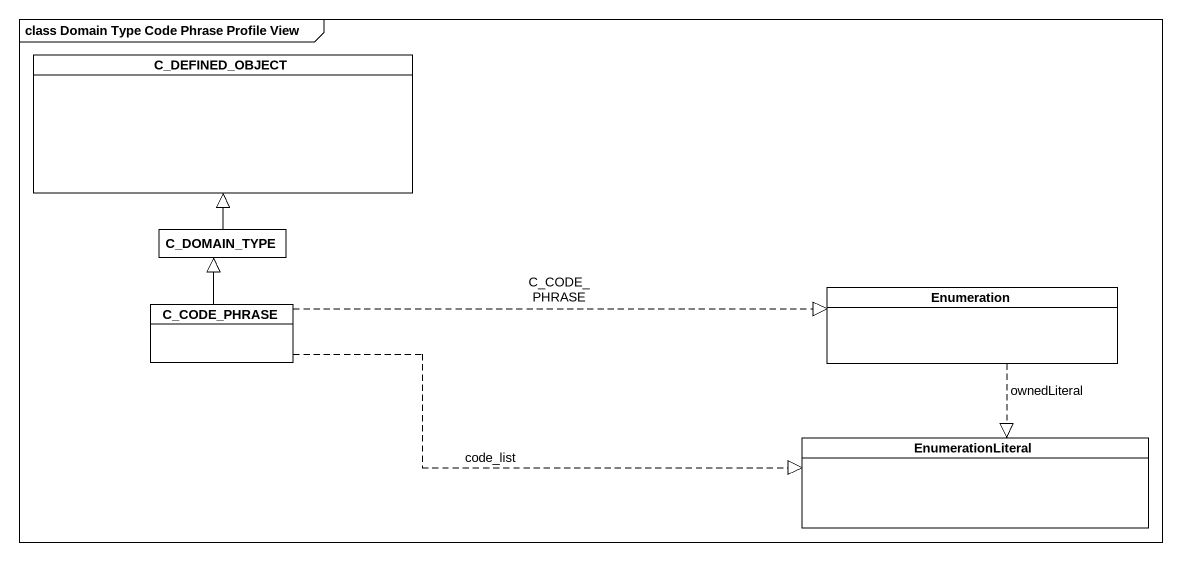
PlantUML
@startuml
mainframe class Domain Type Code Phrase Profile View
hide circle
hide empty members
class C_DEFINED_OBJECT
class C_DOMAIN_TYPE
class C_CODE_PHRASE
class Enumeration
class EnumerationLiteral
C_DOMAIN_TYPE -up-|> C_DEFINED_OBJECT
C_CODE_PHRASE -up-|> C_DOMAIN_TYPE
C_CODE_PHRASE .right.|> Enumeration : C_CODE_PHRASE
C_CODE_PHRASE .right.|> EnumerationLiteral : code_list
Enumeration ..|> EnumerationLiteral : ownedLiteral
@enduml
